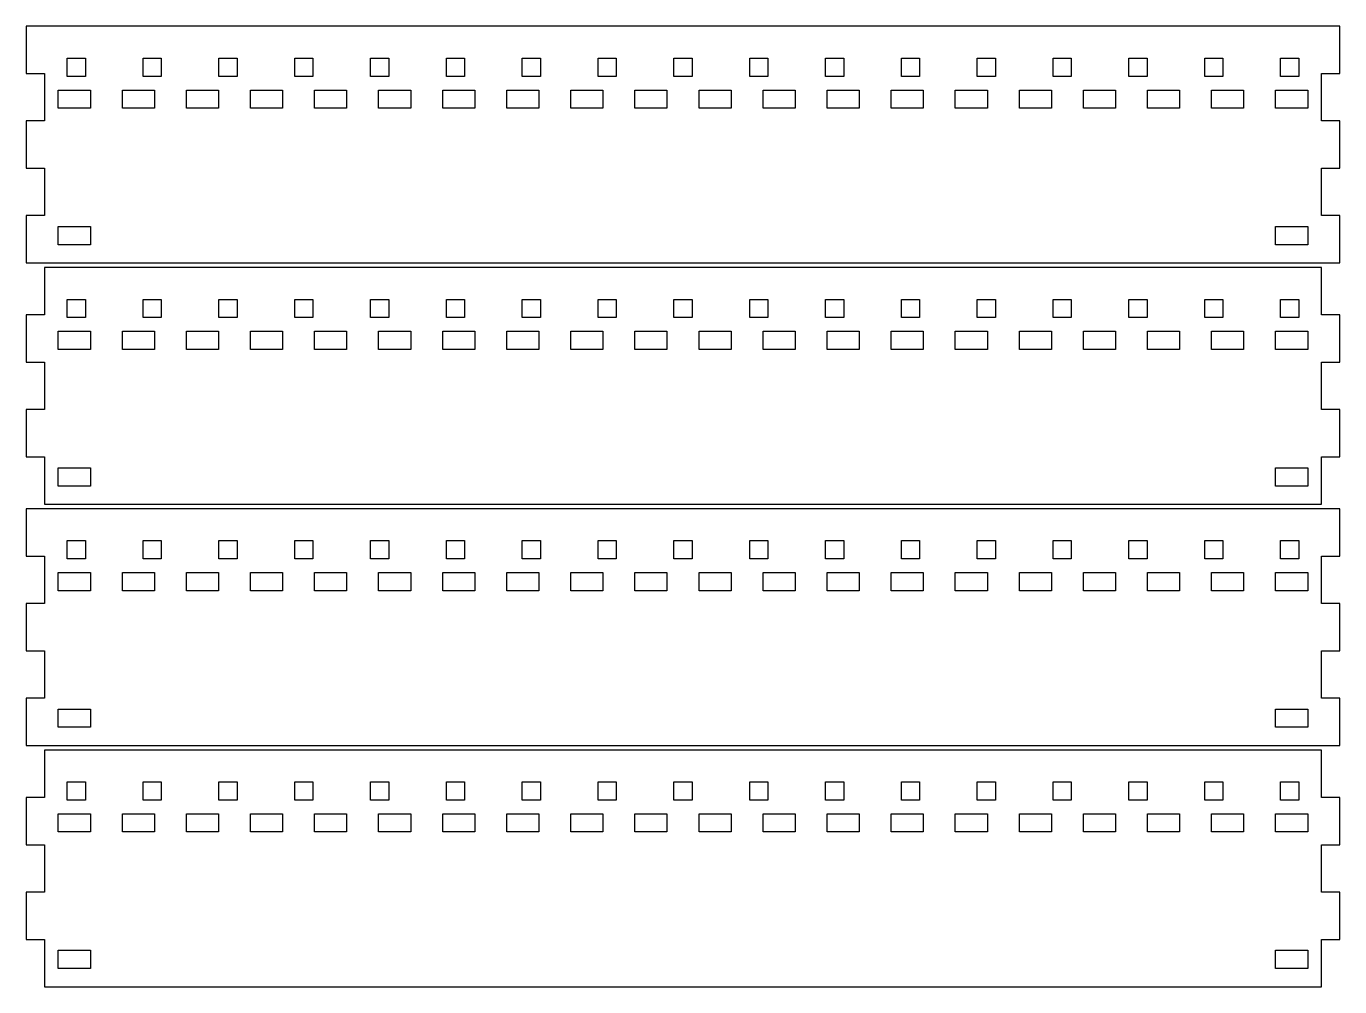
# Model space of a CAD drawing. Header units: metres. Extents: x -290 to 289, y -442 to 574.
# Drawn here: x 0 to 288.7, y -212 to -1 of the extents above; entities that cross this region are included whole.
import ezdxf

# ---------------------------------------------------------------- set-up
doc = ezdxf.new("R2010")
doc.units = ezdxf.units.M

msp = doc.modelspace()

# ---------------------------------------------------------------- linework, layer by layer
for p, q in [((288.667, -1), (0, -1)), ((0, -1), (0, -11.4)), ((288.667, -11.4), (288.667, -1)), ((9, -12), (9, -8)), ((9, -8), (13, -8)), ((13, -8), (13, -12)), ((25.6667, -12), (25.6667, -8)), ((25.6667, -8), (29.6667, -8)), ((29.6667, -8), (29.6667, -12)), ((42.3333, -12), (42.3333, -8)), ((42.3333, -8), (46.3333, -8)), ((46.3333, -8), (46.3333, -12)), ((59, -12), (59, -8)), ((59, -8), (63, -8)), ((63, -8), (63, -12)), ((75.6667, -12), (75.6667, -8)), ((75.6667, -8), (79.6667, -8)), ((79.6667, -8), (79.6667, -12)), ((92.3333, -12), (92.3333, -8)), ((92.3333, -8), (96.3333, -8)), ((96.3333, -8), (96.3333, -12)), ((109, -12), (109, -8)), ((109, -8), (113, -8)), ((113, -8), (113, -12)), ((125.667, -12), (125.667, -8)), ((125.667, -8), (129.667, -8)), ((129.667, -8), (129.667, -12)), ((142.333, -12), (142.333, -8)), ((142.333, -8), (146.333, -8)), ((146.333, -8), (146.333, -12)), ((159, -12), (159, -8)), ((159, -8), (163, -8)), ((163, -8), (163, -12)), ((175.667, -12), (175.667, -8)), ((175.667, -8), (179.667, -8)), ((179.667, -8), (179.667, -12)), ((192.333, -12), (192.333, -8)), ((192.333, -8), (196.333, -8)), ((196.333, -8), (196.333, -12)), ((209, -12), (209, -8)), ((209, -8), (213, -8)), ((213, -8), (213, -12)), ((225.667, -12), (225.667, -8)), ((225.667, -8), (229.667, -8)), ((229.667, -8), (229.667, -12)), ((242.333, -12), (242.333, -8)), ((242.333, -8), (246.333, -8)), ((246.333, -8), (246.333, -12)), ((259, -12), (259, -8)), ((259, -8), (263, -8)), ((263, -8), (263, -12)), ((275.667, -12), (275.667, -8)), ((275.667, -8), (279.667, -8)), ((279.667, -8), (279.667, -12)), ((0, -11.4), (4, -11.4)), ((4, -11.4), (4, -21.8)), ((284.667, -21.8), (284.667, -11.4)), ((284.667, -11.4), (288.667, -11.4)), ((13, -12), (9, -12)), ((29.6667, -12), (25.6667, -12)), ((46.3333, -12), (42.3333, -12)), ((63, -12), (59, -12)), ((79.6667, -12), (75.6667, -12)), ((96.3333, -12), (92.3333, -12)), ((113, -12), (109, -12)), ((129.667, -12), (125.667, -12)), ((146.333, -12), (142.333, -12)), ((163, -12), (159, -12)), ((179.667, -12), (175.667, -12)), ((196.333, -12), (192.333, -12)), ((213, -12), (209, -12)), ((229.667, -12), (225.667, -12)), ((246.333, -12), (242.333, -12)), ((263, -12), (259, -12)), ((279.667, -12), (275.667, -12)), ((7.0407, -19), (7.0407, -15)), ((7.0407, -15), (14.0813, -15)), ((14.0813, -15), (14.0813, -19)), ((21.1219, -19), (21.1219, -15)), ((21.1219, -15), (28.1626, -15)), ((28.1626, -15), (28.1626, -19)), ((35.2032, -19), (35.2032, -15)), ((35.2032, -15), (42.2439, -15)), ((42.2439, -15), (42.2439, -19)), ((49.2845, -19), (49.2845, -15)), ((49.2845, -15), (56.3252, -15)), ((56.3252, -15), (56.3252, -19)), ((63.3658, -19), (63.3658, -15)), ((63.3658, -15), (70.4065, -15)), ((70.4065, -15), (70.4065, -19)), ((77.4471, -19), (77.4471, -15)), ((77.4471, -15), (84.4878, -15)), ((84.4878, -15), (84.4878, -19)), ((91.5284, -19), (91.5284, -15)), ((91.5284, -15), (98.5691, -15)), ((98.5691, -15), (98.5691, -19)), ((105.61, -19), (105.61, -15)), ((105.61, -15), (112.65, -15)), ((112.65, -15), (112.65, -19)), ((119.691, -19), (119.691, -15)), ((119.691, -15), (126.732, -15)), ((126.732, -15), (126.732, -19)), ((133.772, -19), (133.772, -15)), ((133.772, -15), (140.813, -15)), ((140.813, -15), (140.813, -19)), ((147.854, -19), (147.854, -15)), ((147.854, -15), (154.894, -15)), ((154.894, -15), (154.894, -19)), ((161.935, -19), (161.935, -15)), ((161.935, -15), (168.976, -15)), ((168.976, -15), (168.976, -19)), ((176.016, -19), (176.016, -15)), ((176.016, -15), (183.057, -15)), ((183.057, -15), (183.057, -19)), ((190.098, -19), (190.098, -15)), ((190.098, -15), (197.138, -15)), ((197.138, -15), (197.138, -19)), ((204.179, -19), (204.179, -15)), ((204.179, -15), (211.219, -15)), ((211.219, -15), (211.219, -19)), ((218.26, -19), (218.26, -15)), ((218.26, -15), (225.301, -15)), ((225.301, -15), (225.301, -19)), ((232.341, -19), (232.341, -15)), ((232.341, -15), (239.382, -15)), ((239.382, -15), (239.382, -19)), ((246.423, -19), (246.423, -15)), ((246.423, -15), (253.463, -15)), ((253.463, -15), (253.463, -19)), ((260.504, -19), (260.504, -15)), ((260.504, -15), (267.545, -15)), ((267.545, -15), (267.545, -19)), ((274.585, -19), (274.585, -15)), ((274.585, -15), (281.626, -15)), ((281.626, -15), (281.626, -19)), ((14.0813, -19), (7.0407, -19)), ((28.1626, -19), (21.1219, -19)), ((42.2439, -19), (35.2032, -19)), ((56.3252, -19), (49.2845, -19)), ((70.4065, -19), (63.3658, -19)), ((84.4878, -19), (77.4471, -19)), ((98.5691, -19), (91.5284, -19)), ((112.65, -19), (105.61, -19)), ((126.732, -19), (119.691, -19)), ((140.813, -19), (133.772, -19)), ((154.894, -19), (147.854, -19)), ((168.976, -19), (161.935, -19)), ((183.057, -19), (176.016, -19)), ((197.138, -19), (190.098, -19)), ((211.219, -19), (204.179, -19)), ((225.301, -19), (218.26, -19)), ((239.382, -19), (232.341, -19)), ((253.463, -19), (246.423, -19)), ((267.545, -19), (260.504, -19)), ((281.626, -19), (274.585, -19)), ((4, -21.8), (0, -21.8)), ((0, -21.8), (0, -32.2)), ((288.667, -21.8), (284.667, -21.8)), ((288.667, -32.2), (288.667, -21.8)), ((0, -32.2), (4, -32.2)), ((4, -32.2), (4, -42.6)), ((284.667, -42.6), (284.667, -32.2)), ((284.667, -32.2), (288.667, -32.2)), ((4, -42.6), (0, -42.6)), ((0, -42.6), (0, -53)), ((288.667, -42.6), (284.667, -42.6)), ((288.667, -53), (288.667, -42.6)), ((7.0407, -49), (7.0407, -45)), ((7.0407, -45), (14.0813, -45)), ((14.0813, -45), (14.0813, -49)), ((274.585, -49), (274.585, -45)), ((274.585, -45), (281.626, -45)), ((281.626, -45), (281.626, -49)), ((14.0813, -49), (7.0407, -49)), ((281.626, -49), (274.585, -49)), ((0, -53), (288.667, -53)), ((284.667, -54), (4, -54)), ((4, -54), (4, -64.4)), ((284.667, -64.4), (284.667, -54)), ((9, -65), (9, -61)), ((9, -61), (13, -61)), ((13, -61), (13, -65)), ((25.6667, -65), (25.6667, -61)), ((25.6667, -61), (29.6667, -61)), ((29.6667, -61), (29.6667, -65)), ((42.3333, -65), (42.3333, -61)), ((42.3333, -61), (46.3333, -61)), ((46.3333, -61), (46.3333, -65)), ((59, -65), (59, -61)), ((59, -61), (63, -61)), ((63, -61), (63, -65)), ((75.6667, -65), (75.6667, -61)), ((75.6667, -61), (79.6667, -61)), ((79.6667, -61), (79.6667, -65)), ((92.3333, -65), (92.3333, -61)), ((92.3333, -61), (96.3333, -61)), ((96.3333, -61), (96.3333, -65)), ((109, -65), (109, -61)), ((109, -61), (113, -61)), ((113, -61), (113, -65)), ((125.667, -65), (125.667, -61)), ((125.667, -61), (129.667, -61)), ((129.667, -61), (129.667, -65)), ((142.333, -65), (142.333, -61)), ((142.333, -61), (146.333, -61)), ((146.333, -61), (146.333, -65)), ((159, -65), (159, -61)), ((159, -61), (163, -61)), ((163, -61), (163, -65)), ((175.667, -65), (175.667, -61)), ((175.667, -61), (179.667, -61)), ((179.667, -61), (179.667, -65)), ((192.333, -65), (192.333, -61)), ((192.333, -61), (196.333, -61)), ((196.333, -61), (196.333, -65)), ((209, -65), (209, -61)), ((209, -61), (213, -61)), ((213, -61), (213, -65)), ((225.667, -65), (225.667, -61)), ((225.667, -61), (229.667, -61)), ((229.667, -61), (229.667, -65)), ((242.333, -65), (242.333, -61)), ((242.333, -61), (246.333, -61)), ((246.333, -61), (246.333, -65)), ((259, -65), (259, -61)), ((259, -61), (263, -61)), ((263, -61), (263, -65)), ((275.667, -65), (275.667, -61)), ((275.667, -61), (279.667, -61)), ((279.667, -61), (279.667, -65)), ((4, -64.4), (0, -64.4)), ((0, -64.4), (0, -74.8)), ((13, -65), (9, -65)), ((29.6667, -65), (25.6667, -65)), ((46.3333, -65), (42.3333, -65)), ((63, -65), (59, -65)), ((79.6667, -65), (75.6667, -65)), ((96.3333, -65), (92.3333, -65)), ((113, -65), (109, -65)), ((129.667, -65), (125.667, -65)), ((146.333, -65), (142.333, -65)), ((163, -65), (159, -65)), ((179.667, -65), (175.667, -65)), ((196.333, -65), (192.333, -65)), ((213, -65), (209, -65)), ((229.667, -65), (225.667, -65)), ((246.333, -65), (242.333, -65)), ((263, -65), (259, -65)), ((279.667, -65), (275.667, -65)), ((288.667, -64.4), (284.667, -64.4)), ((288.667, -74.8), (288.667, -64.4)), ((7.0407, -72), (7.0407, -68)), ((7.0407, -68), (14.0813, -68)), ((14.0813, -68), (14.0813, -72)), ((21.1219, -72), (21.1219, -68)), ((21.1219, -68), (28.1626, -68)), ((28.1626, -68), (28.1626, -72)), ((35.2032, -72), (35.2032, -68)), ((35.2032, -68), (42.2439, -68)), ((42.2439, -68), (42.2439, -72)), ((49.2845, -72), (49.2845, -68)), ((49.2845, -68), (56.3252, -68)), ((56.3252, -68), (56.3252, -72)), ((63.3658, -72), (63.3658, -68)), ((63.3658, -68), (70.4065, -68)), ((70.4065, -68), (70.4065, -72)), ((77.4471, -72), (77.4471, -68)), ((77.4471, -68), (84.4878, -68)), ((84.4878, -68), (84.4878, -72)), ((91.5284, -72), (91.5284, -68)), ((91.5284, -68), (98.5691, -68)), ((98.5691, -68), (98.5691, -72)), ((105.61, -72), (105.61, -68)), ((105.61, -68), (112.65, -68)), ((112.65, -68), (112.65, -72)), ((119.691, -72), (119.691, -68)), ((119.691, -68), (126.732, -68)), ((126.732, -68), (126.732, -72)), ((133.772, -72), (133.772, -68)), ((133.772, -68), (140.813, -68)), ((140.813, -68), (140.813, -72)), ((147.854, -72), (147.854, -68)), ((147.854, -68), (154.894, -68)), ((154.894, -68), (154.894, -72)), ((161.935, -72), (161.935, -68)), ((161.935, -68), (168.976, -68)), ((168.976, -68), (168.976, -72)), ((176.016, -72), (176.016, -68)), ((176.016, -68), (183.057, -68)), ((183.057, -68), (183.057, -72)), ((190.098, -72), (190.098, -68)), ((190.098, -68), (197.138, -68)), ((197.138, -68), (197.138, -72)), ((204.179, -72), (204.179, -68)), ((204.179, -68), (211.219, -68)), ((211.219, -68), (211.219, -72)), ((218.26, -72), (218.26, -68)), ((218.26, -68), (225.301, -68)), ((225.301, -68), (225.301, -72)), ((232.341, -72), (232.341, -68)), ((232.341, -68), (239.382, -68)), ((239.382, -68), (239.382, -72)), ((246.423, -72), (246.423, -68)), ((246.423, -68), (253.463, -68)), ((253.463, -68), (253.463, -72)), ((260.504, -72), (260.504, -68)), ((260.504, -68), (267.545, -68)), ((267.545, -68), (267.545, -72)), ((274.585, -72), (274.585, -68)), ((274.585, -68), (281.626, -68)), ((281.626, -68), (281.626, -72)), ((14.0813, -72), (7.0407, -72)), ((28.1626, -72), (21.1219, -72)), ((42.2439, -72), (35.2032, -72)), ((56.3252, -72), (49.2845, -72)), ((70.4065, -72), (63.3658, -72)), ((84.4878, -72), (77.4471, -72)), ((98.5691, -72), (91.5284, -72)), ((112.65, -72), (105.61, -72)), ((126.732, -72), (119.691, -72)), ((140.813, -72), (133.772, -72)), ((154.894, -72), (147.854, -72)), ((168.976, -72), (161.935, -72)), ((183.057, -72), (176.016, -72)), ((197.138, -72), (190.098, -72)), ((211.219, -72), (204.179, -72)), ((225.301, -72), (218.26, -72)), ((239.382, -72), (232.341, -72)), ((253.463, -72), (246.423, -72)), ((267.545, -72), (260.504, -72)), ((281.626, -72), (274.585, -72)), ((0, -74.8), (4, -74.8)), ((4, -74.8), (4, -85.2)), ((284.667, -85.2), (284.667, -74.8)), ((284.667, -74.8), (288.667, -74.8)), ((4, -85.2), (0, -85.2)), ((0, -85.2), (0, -95.6)), ((288.667, -85.2), (284.667, -85.2)), ((288.667, -95.6), (288.667, -85.2)), ((0, -95.6), (4, -95.6)), ((4, -95.6), (4, -106)), ((7.0407, -102), (7.0407, -98)), ((7.0407, -98), (14.0813, -98)), ((14.0813, -98), (14.0813, -102)), ((274.585, -102), (274.585, -98)), ((274.585, -98), (281.626, -98)), ((281.626, -98), (281.626, -102)), ((284.667, -95.6), (288.667, -95.6)), ((284.667, -106), (284.667, -95.6)), ((14.0813, -102), (7.0407, -102)), ((281.626, -102), (274.585, -102)), ((4, -106), (284.667, -106)), ((288.667, -107), (0, -107)), ((0, -107), (0, -117.4)), ((288.667, -117.4), (288.667, -107)), ((9, -118), (9, -114)), ((9, -114), (13, -114)), ((13, -114), (13, -118)), ((25.6667, -118), (25.6667, -114)), ((25.6667, -114), (29.6667, -114)), ((29.6667, -114), (29.6667, -118)), ((42.3333, -118), (42.3333, -114)), ((42.3333, -114), (46.3333, -114)), ((46.3333, -114), (46.3333, -118)), ((59, -118), (59, -114)), ((59, -114), (63, -114)), ((63, -114), (63, -118)), ((75.6667, -118), (75.6667, -114)), ((75.6667, -114), (79.6667, -114)), ((79.6667, -114), (79.6667, -118)), ((92.3333, -118), (92.3333, -114)), ((92.3333, -114), (96.3333, -114)), ((96.3333, -114), (96.3333, -118)), ((109, -118), (109, -114)), ((109, -114), (113, -114)), ((113, -114), (113, -118)), ((125.667, -118), (125.667, -114)), ((125.667, -114), (129.667, -114)), ((129.667, -114), (129.667, -118)), ((142.333, -118), (142.333, -114)), ((142.333, -114), (146.333, -114)), ((146.333, -114), (146.333, -118)), ((159, -118), (159, -114)), ((159, -114), (163, -114)), ((163, -114), (163, -118)), ((175.667, -118), (175.667, -114)), ((175.667, -114), (179.667, -114)), ((179.667, -114), (179.667, -118)), ((192.333, -118), (192.333, -114)), ((192.333, -114), (196.333, -114)), ((196.333, -114), (196.333, -118)), ((209, -118), (209, -114)), ((209, -114), (213, -114)), ((213, -114), (213, -118)), ((225.667, -118), (225.667, -114)), ((225.667, -114), (229.667, -114)), ((229.667, -114), (229.667, -118)), ((242.333, -118), (242.333, -114)), ((242.333, -114), (246.333, -114)), ((246.333, -114), (246.333, -118)), ((259, -118), (259, -114)), ((259, -114), (263, -114)), ((263, -114), (263, -118)), ((275.667, -118), (275.667, -114)), ((275.667, -114), (279.667, -114)), ((279.667, -114), (279.667, -118)), ((0, -117.4), (4, -117.4)), ((4, -117.4), (4, -127.8)), ((13, -118), (9, -118)), ((29.6667, -118), (25.6667, -118)), ((46.3333, -118), (42.3333, -118)), ((63, -118), (59, -118)), ((79.6667, -118), (75.6667, -118)), ((96.3333, -118), (92.3333, -118)), ((113, -118), (109, -118)), ((129.667, -118), (125.667, -118)), ((146.333, -118), (142.333, -118)), ((163, -118), (159, -118)), ((179.667, -118), (175.667, -118)), ((196.333, -118), (192.333, -118)), ((213, -118), (209, -118)), ((229.667, -118), (225.667, -118)), ((246.333, -118), (242.333, -118)), ((263, -118), (259, -118)), ((279.667, -118), (275.667, -118)), ((284.667, -127.8), (284.667, -117.4)), ((284.667, -117.4), (288.667, -117.4)), ((7.0407, -125), (7.0407, -121)), ((7.0407, -121), (14.0813, -121)), ((14.0813, -121), (14.0813, -125)), ((21.1219, -125), (21.1219, -121)), ((21.1219, -121), (28.1626, -121)), ((28.1626, -121), (28.1626, -125)), ((35.2032, -125), (35.2032, -121)), ((35.2032, -121), (42.2439, -121)), ((42.2439, -121), (42.2439, -125)), ((49.2845, -125), (49.2845, -121)), ((49.2845, -121), (56.3252, -121)), ((56.3252, -121), (56.3252, -125)), ((63.3658, -125), (63.3658, -121)), ((63.3658, -121), (70.4065, -121)), ((70.4065, -121), (70.4065, -125)), ((77.4471, -125), (77.4471, -121)), ((77.4471, -121), (84.4878, -121)), ((84.4878, -121), (84.4878, -125)), ((91.5284, -125), (91.5284, -121)), ((91.5284, -121), (98.5691, -121)), ((98.5691, -121), (98.5691, -125)), ((105.61, -125), (105.61, -121)), ((105.61, -121), (112.65, -121)), ((112.65, -121), (112.65, -125)), ((119.691, -125), (119.691, -121)), ((119.691, -121), (126.732, -121)), ((126.732, -121), (126.732, -125)), ((133.772, -125), (133.772, -121)), ((133.772, -121), (140.813, -121)), ((140.813, -121), (140.813, -125)), ((147.854, -125), (147.854, -121)), ((147.854, -121), (154.894, -121)), ((154.894, -121), (154.894, -125)), ((161.935, -125), (161.935, -121)), ((161.935, -121), (168.976, -121)), ((168.976, -121), (168.976, -125)), ((176.016, -125), (176.016, -121)), ((176.016, -121), (183.057, -121)), ((183.057, -121), (183.057, -125)), ((190.098, -125), (190.098, -121)), ((190.098, -121), (197.138, -121)), ((197.138, -121), (197.138, -125)), ((204.179, -125), (204.179, -121)), ((204.179, -121), (211.219, -121)), ((211.219, -121), (211.219, -125)), ((218.26, -125), (218.26, -121)), ((218.26, -121), (225.301, -121)), ((225.301, -121), (225.301, -125)), ((232.341, -125), (232.341, -121)), ((232.341, -121), (239.382, -121)), ((239.382, -121), (239.382, -125)), ((246.423, -125), (246.423, -121)), ((246.423, -121), (253.463, -121)), ((253.463, -121), (253.463, -125)), ((260.504, -125), (260.504, -121)), ((260.504, -121), (267.545, -121)), ((267.545, -121), (267.545, -125)), ((274.585, -125), (274.585, -121)), ((274.585, -121), (281.626, -121)), ((281.626, -121), (281.626, -125)), ((14.0813, -125), (7.0407, -125)), ((28.1626, -125), (21.1219, -125)), ((42.2439, -125), (35.2032, -125)), ((56.3252, -125), (49.2845, -125)), ((70.4065, -125), (63.3658, -125)), ((84.4878, -125), (77.4471, -125)), ((98.5691, -125), (91.5284, -125)), ((112.65, -125), (105.61, -125)), ((126.732, -125), (119.691, -125)), ((140.813, -125), (133.772, -125)), ((154.894, -125), (147.854, -125)), ((168.976, -125), (161.935, -125)), ((183.057, -125), (176.016, -125)), ((197.138, -125), (190.098, -125)), ((211.219, -125), (204.179, -125)), ((225.301, -125), (218.26, -125)), ((239.382, -125), (232.341, -125)), ((253.463, -125), (246.423, -125)), ((267.545, -125), (260.504, -125)), ((281.626, -125), (274.585, -125)), ((4, -127.8), (0, -127.8)), ((0, -127.8), (0, -138.2)), ((288.667, -127.8), (284.667, -127.8)), ((288.667, -138.2), (288.667, -127.8)), ((0, -138.2), (4, -138.2)), ((4, -138.2), (4, -148.6)), ((284.667, -148.6), (284.667, -138.2)), ((284.667, -138.2), (288.667, -138.2)), ((4, -148.6), (0, -148.6)), ((0, -148.6), (0, -159)), ((288.667, -148.6), (284.667, -148.6)), ((288.667, -159), (288.667, -148.6)), ((7.0407, -155), (7.0407, -151)), ((7.0407, -151), (14.0813, -151)), ((14.0813, -151), (14.0813, -155)), ((274.585, -155), (274.585, -151)), ((274.585, -151), (281.626, -151)), ((281.626, -151), (281.626, -155)), ((14.0813, -155), (7.0407, -155)), ((281.626, -155), (274.585, -155)), ((0, -159), (288.667, -159)), ((284.667, -160), (4, -160)), ((4, -160), (4, -170.4)), ((284.667, -170.4), (284.667, -160)), ((9, -171), (9, -167)), ((9, -167), (13, -167)), ((13, -167), (13, -171)), ((25.6667, -171), (25.6667, -167)), ((25.6667, -167), (29.6667, -167)), ((29.6667, -167), (29.6667, -171)), ((42.3333, -171), (42.3333, -167)), ((42.3333, -167), (46.3333, -167)), ((46.3333, -167), (46.3333, -171)), ((59, -171), (59, -167)), ((59, -167), (63, -167)), ((63, -167), (63, -171)), ((75.6667, -171), (75.6667, -167)), ((75.6667, -167), (79.6667, -167)), ((79.6667, -167), (79.6667, -171)), ((92.3333, -171), (92.3333, -167)), ((92.3333, -167), (96.3333, -167)), ((96.3333, -167), (96.3333, -171)), ((109, -171), (109, -167)), ((109, -167), (113, -167)), ((113, -167), (113, -171)), ((125.667, -171), (125.667, -167)), ((125.667, -167), (129.667, -167)), ((129.667, -167), (129.667, -171)), ((142.333, -171), (142.333, -167)), ((142.333, -167), (146.333, -167)), ((146.333, -167), (146.333, -171)), ((159, -171), (159, -167)), ((159, -167), (163, -167)), ((163, -167), (163, -171)), ((175.667, -171), (175.667, -167)), ((175.667, -167), (179.667, -167)), ((179.667, -167), (179.667, -171)), ((192.333, -171), (192.333, -167)), ((192.333, -167), (196.333, -167)), ((196.333, -167), (196.333, -171)), ((209, -171), (209, -167)), ((209, -167), (213, -167)), ((213, -167), (213, -171)), ((225.667, -171), (225.667, -167)), ((225.667, -167), (229.667, -167)), ((229.667, -167), (229.667, -171)), ((242.333, -171), (242.333, -167)), ((242.333, -167), (246.333, -167)), ((246.333, -167), (246.333, -171)), ((259, -171), (259, -167)), ((259, -167), (263, -167)), ((263, -167), (263, -171)), ((275.667, -171), (275.667, -167)), ((275.667, -167), (279.667, -167)), ((279.667, -167), (279.667, -171)), ((4, -170.4), (0, -170.4)), ((0, -170.4), (0, -180.8)), ((13, -171), (9, -171)), ((29.6667, -171), (25.6667, -171)), ((46.3333, -171), (42.3333, -171)), ((63, -171), (59, -171)), ((79.6667, -171), (75.6667, -171)), ((96.3333, -171), (92.3333, -171)), ((113, -171), (109, -171)), ((129.667, -171), (125.667, -171)), ((146.333, -171), (142.333, -171)), ((163, -171), (159, -171)), ((179.667, -171), (175.667, -171)), ((196.333, -171), (192.333, -171)), ((213, -171), (209, -171)), ((229.667, -171), (225.667, -171)), ((246.333, -171), (242.333, -171)), ((263, -171), (259, -171)), ((279.667, -171), (275.667, -171)), ((288.667, -170.4), (284.667, -170.4)), ((288.667, -180.8), (288.667, -170.4)), ((7.0407, -178), (7.0407, -174)), ((7.0407, -174), (14.0813, -174)), ((14.0813, -174), (14.0813, -178)), ((21.1219, -178), (21.1219, -174)), ((21.1219, -174), (28.1626, -174)), ((28.1626, -174), (28.1626, -178)), ((35.2032, -178), (35.2032, -174)), ((35.2032, -174), (42.2439, -174)), ((42.2439, -174), (42.2439, -178)), ((49.2845, -178), (49.2845, -174)), ((49.2845, -174), (56.3252, -174)), ((56.3252, -174), (56.3252, -178)), ((63.3658, -178), (63.3658, -174)), ((63.3658, -174), (70.4065, -174)), ((70.4065, -174), (70.4065, -178)), ((77.4471, -178), (77.4471, -174)), ((77.4471, -174), (84.4878, -174)), ((84.4878, -174), (84.4878, -178)), ((91.5284, -178), (91.5284, -174)), ((91.5284, -174), (98.5691, -174)), ((98.5691, -174), (98.5691, -178)), ((105.61, -178), (105.61, -174)), ((105.61, -174), (112.65, -174)), ((112.65, -174), (112.65, -178)), ((119.691, -178), (119.691, -174)), ((119.691, -174), (126.732, -174)), ((126.732, -174), (126.732, -178)), ((133.772, -178), (133.772, -174)), ((133.772, -174), (140.813, -174)), ((140.813, -174), (140.813, -178)), ((147.854, -178), (147.854, -174)), ((147.854, -174), (154.894, -174)), ((154.894, -174), (154.894, -178)), ((161.935, -178), (161.935, -174)), ((161.935, -174), (168.976, -174)), ((168.976, -174), (168.976, -178)), ((176.016, -178), (176.016, -174)), ((176.016, -174), (183.057, -174)), ((183.057, -174), (183.057, -178)), ((190.098, -178), (190.098, -174)), ((190.098, -174), (197.138, -174)), ((197.138, -174), (197.138, -178)), ((204.179, -178), (204.179, -174)), ((204.179, -174), (211.219, -174)), ((211.219, -174), (211.219, -178)), ((218.26, -178), (218.26, -174)), ((218.26, -174), (225.301, -174)), ((225.301, -174), (225.301, -178)), ((232.341, -178), (232.341, -174)), ((232.341, -174), (239.382, -174)), ((239.382, -174), (239.382, -178)), ((246.423, -178), (246.423, -174)), ((246.423, -174), (253.463, -174)), ((253.463, -174), (253.463, -178)), ((260.504, -178), (260.504, -174)), ((260.504, -174), (267.545, -174)), ((267.545, -174), (267.545, -178)), ((274.585, -178), (274.585, -174)), ((274.585, -174), (281.626, -174)), ((281.626, -174), (281.626, -178)), ((14.0813, -178), (7.0407, -178)), ((28.1626, -178), (21.1219, -178)), ((42.2439, -178), (35.2032, -178)), ((56.3252, -178), (49.2845, -178)), ((70.4065, -178), (63.3658, -178)), ((84.4878, -178), (77.4471, -178)), ((98.5691, -178), (91.5284, -178)), ((112.65, -178), (105.61, -178)), ((126.732, -178), (119.691, -178)), ((140.813, -178), (133.772, -178)), ((154.894, -178), (147.854, -178)), ((168.976, -178), (161.935, -178)), ((183.057, -178), (176.016, -178)), ((197.138, -178), (190.098, -178)), ((211.219, -178), (204.179, -178)), ((225.301, -178), (218.26, -178)), ((239.382, -178), (232.341, -178)), ((253.463, -178), (246.423, -178)), ((267.545, -178), (260.504, -178)), ((281.626, -178), (274.585, -178)), ((0, -180.8), (4, -180.8)), ((4, -180.8), (4, -191.2)), ((284.667, -191.2), (284.667, -180.8)), ((284.667, -180.8), (288.667, -180.8)), ((4, -191.2), (0, -191.2)), ((0, -191.2), (0, -201.6)), ((288.667, -191.2), (284.667, -191.2)), ((288.667, -201.6), (288.667, -191.2)), ((0, -201.6), (4, -201.6)), ((4, -201.6), (4, -212)), ((284.667, -201.6), (288.667, -201.6)), ((284.667, -212), (284.667, -201.6)), ((7.0407, -208), (7.0407, -204)), ((7.0407, -204), (14.0813, -204)), ((14.0813, -204), (14.0813, -208)), ((274.585, -208), (274.585, -204)), ((274.585, -204), (281.626, -204)), ((281.626, -204), (281.626, -208)), ((14.0813, -208), (7.0407, -208)), ((281.626, -208), (274.585, -208)), ((4, -212), (284.667, -212))]:
    msp.add_line(p, q)

doc.saveas('drawing.dxf')
